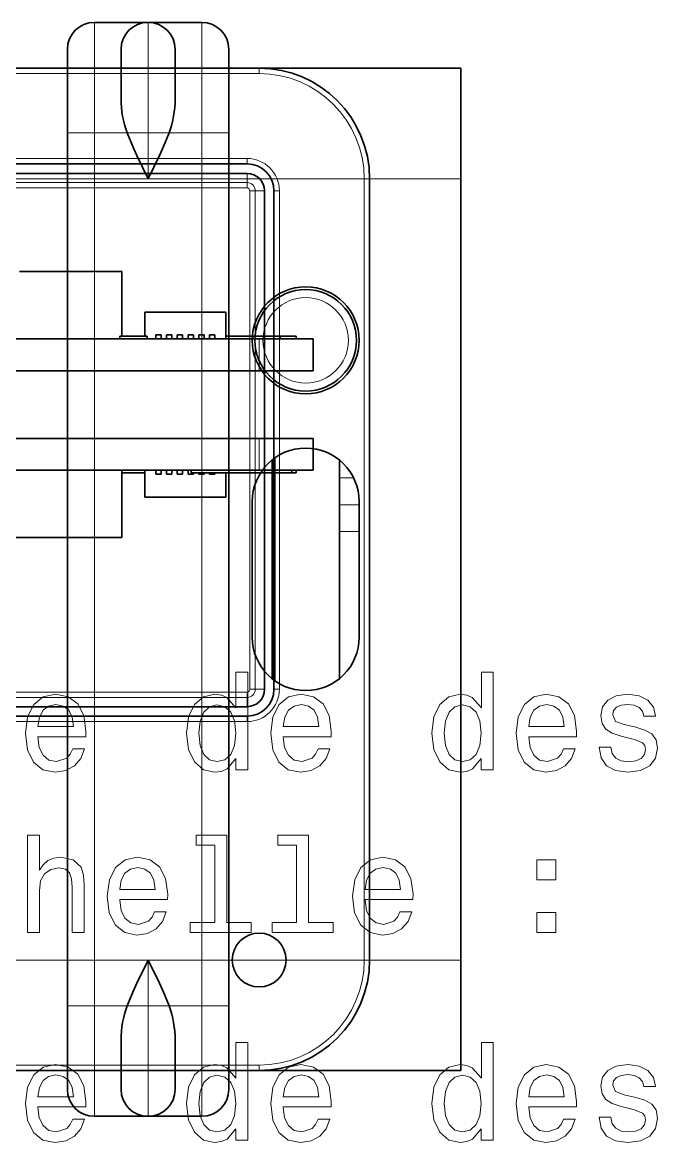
# Model space of a CAD drawing. Extents: x 468 to 804, y 295 to 621.
# Drawn here: x 597.47 to 621.05, y 399.22 to 440.8 of the extents above; entities that cross this region are included whole.
import ezdxf

# ---------------------------------------------------------------- set-up
doc = ezdxf.new("R2010")
doc.units = 0

msp = doc.modelspace()

# ---------------------------------------------------------------- linework, layer by layer
at = {"color": 7, "lineweight": 35, "ltscale": 0.05}
for p, q in [((600.138, 440.8), (602.138, 440.8)), ((604.13, 440.8), (602.13, 440.8)), ((608.256, 429.051), (606.256, 429.051)), ((608.256, 427.871), (606.256, 427.871)), ((606.256, 425.357), (608.256, 425.357)), ((606.256, 424.177), (608.256, 424.177)), ((600.138, 400.2), (602.138, 400.2)), ((604.13, 400.2), (602.13, 400.2))]:
    msp.add_line(p, q, dxfattribs=at)
at = {"color": 7, "lineweight": 13, "ltscale": 0.102499}
for p, q in [((600.138, 440.8), (600.138, 436.7)), ((602.13, 436.7), (602.13, 440.8)), ((602.138, 440.8), (602.138, 436.7)), ((604.13, 436.7), (604.13, 440.8)), ((600.138, 404.3), (600.138, 400.2)), ((602.13, 400.2), (602.13, 404.3)), ((602.138, 404.3), (602.138, 400.2)), ((604.13, 400.2), (604.13, 404.3))]:
    msp.add_line(p, q, dxfattribs=at)
at = {"color": 7, "lineweight": 35, "ltscale": 0.077499}
for p, q in [((599.138, 439.8), (599.138, 436.7)), ((605.13, 436.7), (605.13, 439.8)), ((599.138, 404.3), (599.138, 401.2)), ((605.13, 401.2), (605.13, 404.3))]:
    msp.add_line(p, q, dxfattribs=at)
at = {"color": 7, "lineweight": 35, "ltscale": 0.045808}
for p, q in [((601.13, 437.968), (601.13, 439.8)), ((603.138, 439.8), (603.138, 437.968)), ((601.13, 401.2), (601.13, 403.032)), ((603.138, 403.032), (603.138, 401.2))]:
    msp.add_line(p, q, dxfattribs=at)
at = {"color": 7, "lineweight": 35}
for p, q in [((577.256, 439.1), (606.256, 439.1)), ((599.138, 404.3), (599.138, 436.7)), ((605.13, 404.3), (605.13, 436.7)), ((610.356, 406), (610.356, 435)), ((613.738, 406), (613.738, 435)), ((606.256, 429.051), (577.256, 429.051)), ((606.256, 427.871), (577.256, 427.871)), ((606.256, 425.357), (577.256, 425.357)), ((606.256, 424.177), (577.256, 424.177)), ((577.256, 401.9), (606.256, 401.9))]:
    msp.add_line(p, q, dxfattribs=at)
at = {"color": 7, "lineweight": 35, "ltscale": 0.264999}
for p, q in [((601.13, 439.1), (590.53, 439.1)), ((603.138, 439.1), (613.738, 439.1)), ((601.13, 401.9), (590.53, 401.9)), ((603.138, 401.9), (613.738, 401.9))]:
    msp.add_line(p, q, dxfattribs=at)
at = {"color": 7, "lineweight": 13, "ltscale": 0.005}
for p, q in [((606.256, 438.9), (606.256, 439.1)), ((605.806, 435.75), (605.806, 435.55)), ((607.006, 434.55), (606.806, 434.55)), ((607.006, 416.05), (606.806, 416.05)), ((605.806, 414.85), (605.806, 415.05)), ((606.256, 402.1), (606.256, 401.9))]:
    msp.add_line(p, q, dxfattribs=at)
at = {"color": 7, "lineweight": 35, "ltscale": 0.1025}
for p, q in [((613.738, 435), (613.738, 439.1)), ((613.738, 401.9), (613.738, 406))]:
    msp.add_line(p, q, dxfattribs=at)
at = {"color": 7, "lineweight": 13}
for p, q in [((577.256, 438.9), (606.256, 438.9)), ((600.138, 404.3), (600.138, 436.7)), ((604.13, 404.3), (604.13, 436.7)), ((610.156, 406), (610.156, 435)), ((577.256, 402.1), (606.256, 402.1))]:
    msp.add_line(p, q, dxfattribs=at)
at = {"color": 7, "lineweight": 13, "ltscale": 0.025}
for p, q in [((599.138, 436.7), (600.138, 436.7)), ((605.13, 436.7), (604.13, 436.7)), ((599.138, 404.3), (600.138, 404.3)), ((605.13, 404.3), (604.13, 404.3))]:
    msp.add_line(p, q, dxfattribs=at)
at = {"color": 7, "lineweight": 13, "ltscale": 0.05}
for p, q in [((600.138, 436.7), (602.138, 436.7)), ((604.13, 436.7), (602.13, 436.7)), ((600.138, 404.3), (602.138, 404.3)), ((604.13, 404.3), (602.13, 404.3))]:
    msp.add_line(p, q, dxfattribs=at)
at = {"color": 7, "lineweight": 13, "ltscale": 0.019395}
for p, q in [((601.354, 436.7), (602.13, 436.7)), ((602.914, 436.7), (602.138, 436.7)), ((602.13, 404.3), (601.354, 404.3)), ((602.138, 404.3), (602.914, 404.3))]:
    msp.add_line(p, q, dxfattribs=at)
at = {"color": 7, "lineweight": 13, "ltscale": 0.0425}
for p, q in [((602.13, 435), (602.13, 436.7)), ((602.138, 435), (602.138, 436.7)), ((602.13, 406), (602.13, 404.3)), ((602.138, 406), (602.138, 404.3))]:
    msp.add_line(p, q, dxfattribs=at)
at = {"color": 7, "lineweight": 13, "ltscale": 0.4625}
for p, q in [((605.806, 435.75), (587.306, 435.75)), ((587.306, 434.855), (605.806, 434.855)), ((587.306, 434.655), (605.806, 434.655)), ((605.911, 434.55), (605.911, 416.05)), ((606.111, 434.55), (606.111, 416.05)), ((607.006, 416.05), (607.006, 434.55)), ((605.806, 415.945), (587.306, 415.945)), ((605.806, 415.745), (587.306, 415.745)), ((587.306, 414.85), (605.806, 414.85))]:
    msp.add_line(p, q, dxfattribs=at)
at = {"color": 7, "lineweight": 35, "ltscale": 0.4625}
for p, q in [((605.806, 435.55), (587.306, 435.55)), ((587.306, 435.197), (605.806, 435.197)), ((606.453, 434.55), (606.453, 416.05)), ((606.806, 416.05), (606.806, 434.55)), ((605.806, 415.403), (587.306, 415.403)), ((587.306, 415.05), (605.806, 415.05))]:
    msp.add_line(p, q, dxfattribs=at)
at = {"color": 7, "lineweight": 13, "ltscale": 0.289999}
for p, q in [((602.13, 435), (590.53, 435)), ((602.138, 435), (613.738, 435)), ((602.13, 406), (590.53, 406)), ((602.138, 406), (613.738, 406))]:
    msp.add_line(p, q, dxfattribs=at)
at = {"color": 7, "lineweight": 13, "ltscale": 0.008556}
for p, q in [((605.806, 434.855), (605.806, 435.197)), ((606.111, 434.55), (606.453, 434.55)), ((606.111, 416.05), (606.453, 416.05)), ((605.806, 415.745), (605.806, 415.403))]:
    msp.add_line(p, q, dxfattribs=at)
at = {"color": 7, "lineweight": 13, "ltscale": 0.004999}
for p, q in [((610.156, 435), (610.356, 435)), ((610.156, 406), (610.356, 406))]:
    msp.add_line(p, q, dxfattribs=at)
at = {"color": 7, "lineweight": 13, "ltscale": 0.004993}
for p, q in [((605.806, 434.655), (605.806, 434.855)), ((605.806, 415.945), (605.806, 415.745))]:
    msp.add_line(p, q, dxfattribs=at)
at = {"color": 7, "lineweight": 13, "ltscale": 0.004994}
for p, q in [((605.911, 434.55), (606.111, 434.55)), ((605.911, 416.05), (606.111, 416.05))]:
    msp.add_line(p, q, dxfattribs=at)
at = {"color": 7, "lineweight": 35, "ltscale": 0.095001}
msp.add_line((597.356, 431.551), (601.156, 431.551), dxfattribs=at)
at = {"color": 7, "lineweight": 35, "ltscale": 0.06}
msp.add_line((601.156, 431.551), (601.156, 429.151), dxfattribs=at)
at = {"color": 7, "lineweight": 35, "ltscale": 0.075}
for p, q in [((602.016, 430.051), (605.016, 430.051)), ((605.016, 423.177), (602.016, 423.177))]:
    msp.add_line(p, q, dxfattribs=at)
at = {"color": 7, "lineweight": 35, "ltscale": 0.0225}
for p, q in [((602.016, 430.051), (602.016, 429.151)), ((605.016, 423.177), (605.016, 424.077))]:
    msp.add_line(p, q, dxfattribs=at)
at = {"color": 7, "lineweight": 35, "ltscale": 0.025}
for p, q in [((605.016, 430.051), (605.016, 429.051)), ((602.016, 423.177), (602.016, 424.177))]:
    msp.add_line(p, q, dxfattribs=at)
at = {"color": 7, "lineweight": 35, "ltscale": 0.02542}
for p, q in [((601.079, 429.151), (602.095, 429.151)), ((606.023, 429.151), (607.039, 429.151))]:
    msp.add_line(p, q, dxfattribs=at)
at = {"color": 7, "lineweight": 35, "ltscale": 0.0025}
for p, q in [((601.079, 429.151), (601.079, 429.051)), ((602.095, 429.151), (602.095, 429.051)), ((606.023, 429.151), (606.023, 429.051)), ((607.039, 429.151), (607.039, 429.051)), ((607.635, 429.151), (607.635, 429.051)), ((603.731, 424.077), (603.731, 424.177)), ((607.469, 424.077), (607.469, 424.177)), ((607.635, 424.077), (607.635, 424.177))]:
    msp.add_line(p, q, dxfattribs=at)
at = {"color": 7, "lineweight": 35, "ltscale": 0.005}
for p, q in [((602.616, 429.201), (602.416, 429.201)), ((602.616, 429.201), (602.416, 429.201)), ((603.016, 429.201), (602.816, 429.201)), ((603.016, 429.201), (602.816, 429.201)), ((603.816, 429.201), (603.616, 429.201)), ((603.816, 429.201), (603.616, 429.201)), ((604.216, 429.201), (604.016, 429.201)), ((604.216, 429.201), (604.016, 429.201)), ((604.616, 429.201), (604.416, 429.201)), ((604.616, 429.201), (604.416, 429.201)), ((602.816, 424.177), (602.616, 424.177)), ((603.216, 424.177), (603.016, 424.177)), ((603.616, 424.177), (603.416, 424.177)), ((602.416, 424.027), (602.616, 424.027)), ((602.416, 424.027), (602.616, 424.027)), ((602.816, 424.027), (603.016, 424.027)), ((602.816, 424.027), (603.016, 424.027)), ((603.616, 424.027), (603.816, 424.027)), ((603.616, 424.027), (603.816, 424.027)), ((604.016, 424.027), (604.216, 424.027)), ((604.016, 424.027), (604.216, 424.027)), ((604.416, 424.027), (604.616, 424.027)), ((604.416, 424.027), (604.616, 424.027))]:
    msp.add_line(p, q, dxfattribs=at)
at = {"color": 7, "lineweight": 35, "ltscale": 0.00375}
for p, q in [((602.416, 429.051), (602.416, 429.201)), ((602.416, 429.201), (602.416, 429.051)), ((602.616, 429.051), (602.616, 429.201)), ((602.616, 429.201), (602.616, 429.051)), ((602.816, 429.051), (602.816, 429.201)), ((602.816, 429.201), (602.816, 429.051)), ((603.016, 429.051), (603.016, 429.201)), ((603.016, 429.201), (603.016, 429.051)), ((603.216, 429.051), (603.216, 429.201)), ((603.216, 429.201), (603.216, 429.051)), ((603.416, 429.051), (603.416, 429.201)), ((603.416, 429.201), (603.416, 429.051)), ((603.616, 429.051), (603.616, 429.201)), ((603.616, 429.201), (603.616, 429.051)), ((603.816, 429.051), (603.816, 429.201)), ((603.816, 429.201), (603.816, 429.051)), ((604.016, 429.051), (604.016, 429.201)), ((604.016, 429.201), (604.016, 429.051)), ((604.216, 429.051), (604.216, 429.201)), ((604.216, 429.201), (604.216, 429.051)), ((604.416, 429.051), (604.416, 429.201)), ((604.416, 429.201), (604.416, 429.051)), ((604.616, 429.051), (604.616, 429.201)), ((604.616, 429.201), (604.616, 429.051)), ((605.016, 429.051), (605.016, 429.201)), ((602.016, 424.177), (602.016, 424.027)), ((602.416, 424.177), (602.416, 424.027)), ((602.416, 424.027), (602.416, 424.177)), ((602.616, 424.177), (602.616, 424.027)), ((602.616, 424.027), (602.616, 424.177)), ((602.816, 424.177), (602.816, 424.027)), ((602.816, 424.027), (602.816, 424.177)), ((603.016, 424.177), (603.016, 424.027)), ((603.016, 424.027), (603.016, 424.177)), ((603.216, 424.177), (603.216, 424.027)), ((603.216, 424.027), (603.216, 424.177)), ((603.416, 424.177), (603.416, 424.027)), ((603.416, 424.027), (603.416, 424.177)), ((603.616, 424.177), (603.616, 424.027)), ((603.616, 424.027), (603.616, 424.177))]:
    msp.add_line(p, q, dxfattribs=at)
at = {"color": 7, "lineweight": 35, "ltscale": 0.004999}
for p, q in [((603.416, 429.201), (603.216, 429.201)), ((603.416, 429.201), (603.216, 429.201)), ((603.216, 424.027), (603.416, 424.027)), ((603.216, 424.027), (603.416, 424.027))]:
    msp.add_line(p, q, dxfattribs=at)
at = {"color": 7, "lineweight": 35, "ltscale": 0.025169}
msp.add_line((605.016, 429.151), (606.023, 429.151), dxfattribs=at)
at = {"color": 7, "lineweight": 35, "ltscale": 0.01488}
msp.add_line((607.039, 429.151), (607.635, 429.151), dxfattribs=at)
at = {"color": 7, "lineweight": 13, "ltscale": 0.0295}
for p, q in [((606.256, 429.051), (606.256, 427.871)), ((606.256, 424.177), (606.256, 425.357))]:
    msp.add_line(p, q, dxfattribs=at)
at = {"color": 7, "lineweight": 35, "ltscale": 0.0295}
for p, q in [((608.256, 429.051), (608.256, 427.871)), ((608.256, 424.177), (608.256, 425.357))]:
    msp.add_line(p, q, dxfattribs=at)
at = {"color": 7, "lineweight": 35, "ltscale": 0.20305}
msp.add_line((606.738, 416.439), (606.738, 424.561), dxfattribs=at)
msp.add_line((606.738, 416.439), (606.738, 424.561), dxfattribs=at)
at = {"color": 7, "lineweight": 35, "ltscale": 0.206823}
msp.add_line((606.838, 424.636), (606.838, 416.364), dxfattribs=at)
at = {"color": 7, "lineweight": 35, "ltscale": 0.202647}
msp.add_line((609.238, 424.553), (609.238, 416.447), dxfattribs=at)
at = {"color": 7, "lineweight": 13, "ltscale": 0.001558}
msp.add_line((609.238, 424.5), (609.3, 424.5), dxfattribs=at)
at = {"color": 7, "lineweight": 35, "ltscale": 0.4}
for p, q in [((585.156, 424.177), (601.156, 424.177)), ((601.156, 421.677), (585.156, 421.677))]:
    msp.add_line(p, q, dxfattribs=at)
at = {"color": 7, "lineweight": 35, "ltscale": 0.0625}
msp.add_line((601.156, 421.677), (601.156, 424.177), dxfattribs=at)
at = {"color": 7, "lineweight": 35, "ltscale": 0.0215}
for p, q in [((601.156, 424.177), (602.016, 424.177)), ((602.016, 424.077), (601.156, 424.077))]:
    msp.add_line(p, q, dxfattribs=at)
at = {"color": 7, "lineweight": 35, "ltscale": 0.009999}
msp.add_line((602.416, 424.177), (602.016, 424.177), dxfattribs=at)
at = {"color": 7, "lineweight": 35, "ltscale": 0.093463}
for p, q in [((603.731, 424.177), (607.469, 424.177)), ((607.469, 424.077), (603.731, 424.077))]:
    msp.add_line(p, q, dxfattribs=at)
at = {"color": 7, "lineweight": 35, "ltscale": 0.00125}
for p, q in [((603.816, 424.077), (603.816, 424.027)), ((603.816, 424.027), (603.816, 424.077)), ((604.016, 424.077), (604.016, 424.027)), ((604.016, 424.027), (604.016, 424.077)), ((604.216, 424.077), (604.216, 424.027)), ((604.216, 424.027), (604.216, 424.077)), ((604.416, 424.077), (604.416, 424.027)), ((604.416, 424.027), (604.416, 424.077)), ((604.616, 424.077), (604.616, 424.027)), ((604.616, 424.027), (604.616, 424.077))]:
    msp.add_line(p, q, dxfattribs=at)
at = {"color": 7, "lineweight": 35, "ltscale": 0.004132}
for p, q in [((607.469, 424.177), (607.635, 424.177)), ((607.635, 424.077), (607.469, 424.077))]:
    msp.add_line(p, q, dxfattribs=at)
at = {"color": 7, "lineweight": 13, "ltscale": 0.013046}
msp.add_line((609.238, 423.9), (609.76, 423.9), dxfattribs=at)
at = {"color": 7, "lineweight": 35, "ltscale": 0.125751}
for p, q in [((605.998, 417.985), (605.998, 423.015)), ((609.968, 423.015), (609.968, 417.985))]:
    msp.add_line(p, q, dxfattribs=at)
at = {"color": 7, "lineweight": 13, "ltscale": 0.018248}
for p, q in [((609.238, 422.9), (609.968, 422.9)), ((609.238, 421.9), (609.968, 421.9))]:
    msp.add_line(p, q, dxfattribs=at)
at = {"color": 7, "lineweight": 35, "ltscale": 0.000470734}
msp.add_line((609.968, 423.015), (609.968, 423.034), dxfattribs=at)
at = {"color": 7, "lineweight": 35}
for points in [[(601.354, 436.7), (601.562, 436.192), (601.715, 435.855), (602.13, 435)], [(602.914, 436.7), (602.706, 436.192), (602.553, 435.855), (602.138, 435)], [(601.354, 404.3), (601.562, 404.808), (601.715, 405.145), (602.13, 406)], [(602.914, 404.3), (602.706, 404.808), (602.553, 405.145), (602.138, 406)]]:
    msp.add_lwpolyline(points, dxfattribs=at)
at = {"color": 7, "lineweight": 13}
for points in [[(605.391, 413.482), (605.391, 413.064), (605.835, 413.064), (605.835, 416.685), (605.396, 416.685), (605.396, 415.359), (605.059, 415.742), (604.852, 415.833), (604.615, 415.868), (604.186, 415.767), (603.853, 415.485), (603.636, 415.031), (603.561, 414.421), (603.636, 413.81), (603.853, 413.351), (604.186, 413.064), (604.615, 412.968), (604.852, 413.003), (605.064, 413.094)], [(614.5, 413.482), (614.5, 413.064), (614.943, 413.064), (614.943, 416.685), (614.505, 416.685), (614.505, 415.359), (614.167, 415.742), (613.96, 415.833), (613.723, 415.868), (613.294, 415.767), (612.961, 415.485), (612.744, 415.031), (612.669, 414.421), (612.744, 413.81), (612.961, 413.351), (613.294, 413.064), (613.723, 412.968), (613.96, 413.003), (614.172, 413.094)], [(598.043, 414.289), (599.819, 414.289), (599.824, 414.496), (599.743, 415.076), (599.521, 415.51), (599.168, 415.772), (598.699, 415.868), (598.24, 415.767), (597.887, 415.485), (597.66, 415.026), (597.579, 414.421), (597.655, 413.8), (597.882, 413.346), (598.23, 413.064), (598.684, 412.968), (599.077, 413.034), (599.4, 413.205), (599.637, 413.477), (599.773, 413.841), (599.335, 413.841), (599.244, 413.639), (599.113, 413.488), (598.739, 413.366), (598.452, 413.422), (598.235, 413.598), (598.094, 413.886), (598.043, 414.274)], [(607.151, 414.289), (608.927, 414.289), (608.932, 414.496), (608.851, 415.076), (608.629, 415.51), (608.276, 415.772), (607.807, 415.868), (607.348, 415.767), (606.995, 415.485), (606.768, 415.026), (606.688, 414.421), (606.763, 413.8), (606.99, 413.346), (607.338, 413.064), (607.792, 412.968), (608.185, 413.034), (608.508, 413.205), (608.745, 413.477), (608.881, 413.841), (608.443, 413.841), (608.352, 413.639), (608.221, 413.488), (607.847, 413.366), (607.56, 413.422), (607.343, 413.598), (607.202, 413.886), (607.151, 414.274)], [(616.26, 414.289), (618.035, 414.289), (618.04, 414.496), (617.959, 415.076), (617.737, 415.51), (617.384, 415.772), (616.915, 415.868), (616.456, 415.767), (616.103, 415.485), (615.876, 415.026), (615.796, 414.421), (615.871, 413.8), (616.098, 413.346), (616.446, 413.064), (616.9, 412.968), (617.293, 413.034), (617.616, 413.205), (617.853, 413.477), (617.989, 413.841), (617.551, 413.841), (617.46, 413.639), (617.329, 413.488), (616.956, 413.366), (616.668, 413.422), (616.451, 413.598), (616.31, 413.886), (616.26, 414.274)], [(620.234, 414.642), (619.805, 414.743), (619.487, 414.859), (619.381, 415.096), (619.412, 415.263), (619.518, 415.384), (619.689, 415.459), (619.936, 415.49), (620.173, 415.459), (620.36, 415.369), (620.481, 415.232), (620.531, 415.051), (620.965, 415.051), (620.965, 415.061), (620.889, 415.389), (620.682, 415.646), (620.36, 415.807), (619.936, 415.868), (619.507, 415.807), (619.195, 415.641), (618.998, 415.394), (618.938, 415.081), (618.983, 414.779), (619.124, 414.567), (619.356, 414.415), (619.694, 414.31), (620.188, 414.189), (620.491, 414.062), (620.572, 413.962), (620.602, 413.81), (620.556, 413.624), (620.435, 413.482), (620.239, 413.392), (619.976, 413.361), (619.699, 413.392), (619.497, 413.498), (619.361, 413.669), (619.306, 413.906), (618.877, 413.906), (618.948, 413.503), (619.154, 413.21), (619.482, 413.034), (619.936, 412.968), (620.41, 413.034), (620.758, 413.21), (620.97, 413.493), (621.046, 413.861), (620.99, 414.178), (620.834, 414.395), (620.577, 414.536)], [(598.043, 414.663), (598.099, 415.011), (598.235, 415.268), (598.442, 415.424), (598.714, 415.48), (598.982, 415.424), (599.188, 415.268), (599.314, 415.011), (599.36, 414.663)], [(604.69, 415.469), (604.983, 415.399), (605.205, 415.202), (605.336, 414.874), (605.386, 414.421), (605.336, 413.962), (605.205, 413.634), (604.983, 413.432), (604.69, 413.366), (604.413, 413.432), (604.201, 413.634), (604.06, 413.967), (604.015, 414.421), (604.06, 414.869), (604.201, 415.197), (604.413, 415.399)], [(607.151, 414.663), (607.207, 415.011), (607.343, 415.268), (607.55, 415.424), (607.822, 415.48), (608.09, 415.424), (608.296, 415.268), (608.422, 415.011), (608.468, 414.663)], [(613.798, 415.469), (614.091, 415.399), (614.313, 415.202), (614.444, 414.874), (614.494, 414.421), (614.444, 413.962), (614.313, 413.634), (614.091, 413.432), (613.798, 413.366), (613.521, 413.432), (613.309, 413.634), (613.168, 413.967), (613.123, 414.421), (613.168, 414.869), (613.309, 415.197), (613.521, 415.399)], [(616.26, 414.663), (616.315, 415.011), (616.451, 415.268), (616.658, 415.424), (616.93, 415.48), (617.198, 415.424), (617.404, 415.268), (617.53, 415.011), (617.576, 414.663)], [(597.655, 407.017), (598.099, 407.017), (598.099, 408.58), (598.144, 408.939), (598.291, 409.201), (598.518, 409.362), (598.82, 409.423), (599.062, 409.372), (599.214, 409.236), (599.289, 409.009), (599.314, 408.707), (599.314, 407.017), (599.758, 407.017), (599.758, 408.797), (599.738, 409.155), (599.647, 409.453), (599.35, 409.725), (598.886, 409.821), (598.633, 409.786), (598.417, 409.69), (598.235, 409.539), (598.099, 409.332), (598.099, 410.638), (597.655, 410.638)], [(604.61, 410.265), (604.61, 407.39), (603.697, 407.39), (603.697, 407.017), (605.961, 407.017), (605.961, 407.39), (605.054, 407.39), (605.054, 410.638), (603.914, 410.638), (603.914, 410.265)], [(607.646, 410.265), (607.646, 407.39), (606.733, 407.39), (606.733, 407.017), (608.997, 407.017), (608.997, 407.39), (608.09, 407.39), (608.09, 410.638), (606.95, 410.638), (606.95, 410.265)], [(601.079, 408.243), (602.855, 408.243), (602.86, 408.449), (602.779, 409.029), (602.557, 409.463), (602.204, 409.725), (601.735, 409.821), (601.276, 409.72), (600.923, 409.438), (600.696, 408.979), (600.615, 408.374), (600.691, 407.753), (600.918, 407.299), (601.266, 407.017), (601.72, 406.921), (602.113, 406.987), (602.436, 407.158), (602.673, 407.431), (602.809, 407.794), (602.371, 407.794), (602.28, 407.592), (602.149, 407.441), (601.775, 407.32), (601.488, 407.375), (601.271, 407.552), (601.13, 407.839), (601.079, 408.227)], [(610.188, 408.243), (611.963, 408.243), (611.968, 408.449), (611.887, 409.029), (611.665, 409.463), (611.312, 409.725), (610.843, 409.821), (610.384, 409.72), (610.031, 409.438), (609.804, 408.979), (609.724, 408.374), (609.799, 407.753), (610.026, 407.299), (610.374, 407.017), (610.828, 406.921), (611.221, 406.987), (611.544, 407.158), (611.781, 407.431), (611.917, 407.794), (611.479, 407.794), (611.388, 407.592), (611.257, 407.441), (610.883, 407.32), (610.596, 407.375), (610.379, 407.552), (610.238, 407.839), (610.188, 408.227)], [(616.567, 408.974), (617.263, 408.974), (617.263, 409.725), (616.567, 409.725)], [(601.079, 408.616), (601.135, 408.964), (601.271, 409.221), (601.478, 409.377), (601.75, 409.433), (602.018, 409.377), (602.224, 409.221), (602.35, 408.964), (602.396, 408.616)], [(610.188, 408.616), (610.243, 408.964), (610.379, 409.221), (610.586, 409.377), (610.858, 409.433), (611.126, 409.377), (611.332, 409.221), (611.458, 408.964), (611.504, 408.616)], [(616.567, 407.017), (617.263, 407.017), (617.263, 407.768), (616.567, 407.768)], [(605.391, 399.739), (605.391, 399.32), (605.835, 399.32), (605.835, 402.941), (605.396, 402.941), (605.396, 401.615), (605.059, 401.998), (604.852, 402.089), (604.615, 402.124), (604.186, 402.023), (603.853, 401.741), (603.636, 401.287), (603.561, 400.677), (603.636, 400.067), (603.853, 399.608), (604.186, 399.32), (604.615, 399.224), (604.852, 399.26), (605.064, 399.35)], [(614.5, 399.739), (614.5, 399.32), (614.943, 399.32), (614.943, 402.941), (614.505, 402.941), (614.505, 401.615), (614.167, 401.998), (613.96, 402.089), (613.723, 402.124), (613.294, 402.023), (612.961, 401.741), (612.744, 401.287), (612.669, 400.677), (612.744, 400.067), (612.961, 399.608), (613.294, 399.32), (613.723, 399.224), (613.96, 399.26), (614.172, 399.35)], [(598.043, 400.546), (599.819, 400.546), (599.824, 400.752), (599.743, 401.332), (599.521, 401.766), (599.168, 402.028), (598.699, 402.124), (598.24, 402.023), (597.887, 401.741), (597.66, 401.282), (597.579, 400.677), (597.655, 400.056), (597.882, 399.603), (598.23, 399.32), (598.684, 399.224), (599.077, 399.29), (599.4, 399.461), (599.637, 399.734), (599.773, 400.097), (599.335, 400.097), (599.244, 399.895), (599.113, 399.744), (598.739, 399.623), (598.452, 399.678), (598.235, 399.855), (598.094, 400.142), (598.043, 400.531)], [(607.151, 400.546), (608.927, 400.546), (608.932, 400.752), (608.851, 401.332), (608.629, 401.766), (608.276, 402.028), (607.807, 402.124), (607.348, 402.023), (606.995, 401.741), (606.768, 401.282), (606.688, 400.677), (606.763, 400.056), (606.99, 399.603), (607.338, 399.32), (607.792, 399.224), (608.185, 399.29), (608.508, 399.461), (608.745, 399.734), (608.881, 400.097), (608.443, 400.097), (608.352, 399.895), (608.221, 399.744), (607.847, 399.623), (607.56, 399.678), (607.343, 399.855), (607.202, 400.142), (607.151, 400.531)], [(616.26, 400.546), (618.035, 400.546), (618.04, 400.752), (617.959, 401.332), (617.737, 401.766), (617.384, 402.028), (616.915, 402.124), (616.456, 402.023), (616.103, 401.741), (615.876, 401.282), (615.796, 400.677), (615.871, 400.056), (616.098, 399.603), (616.446, 399.32), (616.9, 399.224), (617.293, 399.29), (617.616, 399.461), (617.853, 399.734), (617.989, 400.097), (617.551, 400.097), (617.46, 399.895), (617.329, 399.744), (616.956, 399.623), (616.668, 399.678), (616.451, 399.855), (616.31, 400.142), (616.26, 400.531)], [(620.234, 400.899), (619.805, 401), (619.487, 401.116), (619.381, 401.353), (619.412, 401.519), (619.518, 401.64), (619.689, 401.716), (619.936, 401.746), (620.173, 401.716), (620.36, 401.625), (620.481, 401.489), (620.531, 401.307), (620.965, 401.307), (620.965, 401.317), (620.889, 401.645), (620.682, 401.902), (620.36, 402.064), (619.936, 402.124), (619.507, 402.064), (619.195, 401.897), (618.998, 401.65), (618.938, 401.337), (618.983, 401.035), (619.124, 400.823), (619.356, 400.672), (619.694, 400.566), (620.188, 400.445), (620.491, 400.319), (620.572, 400.218), (620.602, 400.067), (620.556, 399.88), (620.435, 399.739), (620.239, 399.648), (619.976, 399.618), (619.699, 399.648), (619.497, 399.754), (619.361, 399.925), (619.306, 400.162), (618.877, 400.162), (618.948, 399.759), (619.154, 399.466), (619.482, 399.29), (619.936, 399.224), (620.41, 399.29), (620.758, 399.466), (620.97, 399.749), (621.046, 400.117), (620.99, 400.435), (620.834, 400.652), (620.577, 400.793)], [(598.043, 400.919), (598.099, 401.267), (598.235, 401.524), (598.442, 401.68), (598.714, 401.736), (598.982, 401.68), (599.188, 401.524), (599.314, 401.267), (599.36, 400.919)], [(604.69, 401.726), (604.983, 401.655), (605.205, 401.458), (605.336, 401.131), (605.386, 400.677), (605.336, 400.218), (605.205, 399.89), (604.983, 399.688), (604.69, 399.623), (604.413, 399.688), (604.201, 399.89), (604.06, 400.223), (604.015, 400.677), (604.06, 401.126), (604.201, 401.453), (604.413, 401.655)], [(607.151, 400.919), (607.207, 401.267), (607.343, 401.524), (607.55, 401.68), (607.822, 401.736), (608.09, 401.68), (608.296, 401.524), (608.422, 401.267), (608.468, 400.919)], [(613.798, 401.726), (614.091, 401.655), (614.313, 401.458), (614.444, 401.131), (614.494, 400.677), (614.444, 400.218), (614.313, 399.89), (614.091, 399.688), (613.798, 399.623), (613.521, 399.688), (613.309, 399.89), (613.168, 400.223), (613.123, 400.677), (613.168, 401.126), (613.309, 401.453), (613.521, 401.655)], [(616.26, 400.919), (616.315, 401.267), (616.451, 401.524), (616.658, 401.68), (616.93, 401.736), (617.198, 401.68), (617.404, 401.524), (617.53, 401.267), (617.576, 400.919)]]:
    msp.add_lwpolyline(points, close=True, dxfattribs=at)
at = {"color": 7, "lineweight": 35}
for centre, radius in [((607.983, 429), 1.985), ((607.983, 429), 1.885), ((606.256, 406), 1)]:
    msp.add_circle(centre, radius, dxfattribs=at)
at = {"color": 7, "lineweight": 13}
msp.add_circle((607.983, 429), 1.585, dxfattribs=at)
at = {"color": 7, "lineweight": 35}
for centre, radius, start, end in [((600.138, 439.8), 1, 90, 180), ((602.13, 439.8), 1, 90, 180), ((602.138, 439.8), 1, 0, 90), ((604.13, 439.8), 1, 0, 90), ((606.256, 435), 4.1, 0, 90), ((604.91, 437.981), 3.78, 180.2081, 199.8172), ((599.358, 437.981), 3.78, 340.1828, 359.7919), ((605.806, 434.55), 1, 0, 90), ((605.806, 434.55), 0.647, 0, 90), ((607.983, 423.015), 1.985, 360, 180), ((607.983, 417.985), 1.985, 180, 360), ((605.806, 416.05), 1, 270, 360), ((605.806, 416.05), 0.647, 270, 0), ((606.256, 406), 4.1, 270, 0), ((604.91, 403.019), 3.78, 160.1828, 179.7919), ((599.358, 403.019), 3.78, 0.2081, 19.8172), ((600.138, 401.2), 1, 180, 270), ((602.13, 401.2), 1, 180, 270), ((602.138, 401.2), 1, 270, 360), ((604.13, 401.2), 1, 270, 360)]:
    msp.add_arc(centre, radius, start, end, dxfattribs=at)
at = {"color": 7, "lineweight": 13}
for centre, radius, start, end in [((606.256, 435), 3.9, 360, 90), ((605.806, 434.55), 1.2, 360, 90), ((605.806, 434.55), 0.305, 0, 90), ((605.806, 434.55), 0.105, 0, 89.9998), ((605.806, 416.05), 1.2, 270, 360), ((605.806, 416.05), 0.305, 270, 0), ((605.806, 416.05), 0.105, 270, 359.9998), ((606.256, 406), 3.9, 270, 0)]:
    msp.add_arc(centre, radius, start, end, dxfattribs=at)

doc.saveas('drawing.dxf')
